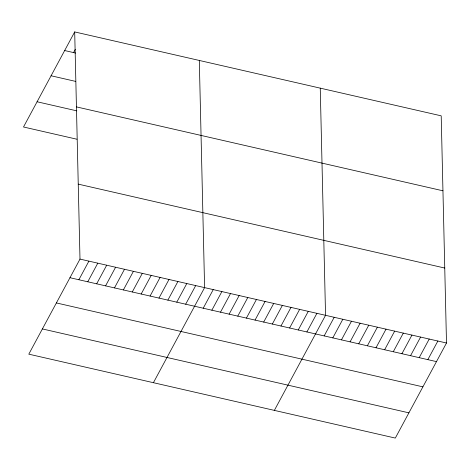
<?xml version="1.0" encoding="UTF-8"?>
<svg xmlns="http://www.w3.org/2000/svg" width="470" height="470" viewBox="0 0 470 470"><rect width="100%" height="100%" fill="white"/><g stroke="black" fill="none" stroke-linecap="round" stroke-linejoin="round"><path stroke-width="0.7" d="M74.689 31.925L79.994 259.093L28.799 354.163L395.311 438.075L446.5 343.006L441.201 115.837L74.689 31.925L23.5 126.994L76.904 139.22M73.567 52.575L75.294 49.368M78.872 279.744L88.895 261.132M87.773 281.783L97.795 263.171M96.673 283.821L106.696 265.209M105.574 285.86L115.597 267.242M114.474 287.899L124.497 269.281M123.375 289.937L133.398 271.319M132.276 291.976L142.298 273.358M141.176 294.014L151.199 275.397M150.077 296.047L160.1 277.435M158.978 298.086L169 279.474M167.878 300.124L177.901 281.512M176.779 302.163L186.802 283.545M185.679 304.202L195.702 285.584M153.414 382.692L204.603 287.622L199.304 60.454M203.222 308.214L213.245 289.602M211.858 310.194L221.881 291.576M220.501 312.174L230.523 293.556M229.137 314.148L239.16 295.536M237.779 316.128L247.802 297.51M246.415 318.108L256.438 299.49M255.057 320.082L265.08 301.47M263.693 322.062L273.716 303.444M272.336 324.041L282.358 305.424M280.972 326.015L290.995 307.404M289.614 327.995L299.637 309.377M298.25 329.975L308.273 311.357M306.892 331.949L316.915 313.337M274.363 410.386L325.551 315.311L320.252 88.143M324.171 335.909L334.194 317.291M332.807 337.883L342.83 319.271M341.449 339.863L351.472 321.245M350.085 341.843L360.108 323.225M358.728 343.817L368.75 325.205M367.364 345.797L377.387 327.179M376 347.777L386.029 329.159M384.642 349.751L394.665 331.139M393.278 351.73L403.307 333.113M401.921 353.71L411.943 335.092M410.557 355.684L420.585 337.072M419.199 357.664L429.222 339.046M427.835 359.644L437.864 341.026M64.666 50.543L75.623 53.051M51.083 75.77L75.729 81.416M76.44 106.89L442.946 190.802M37.083 101.767L76.798 110.855M78.243 184.128L444.749 268.041M79.994 259.093L446.5 343.006M69.971 277.711L436.477 361.618M56.382 302.938L422.894 386.851M42.388 328.935L408.894 412.842"/></g></svg>
